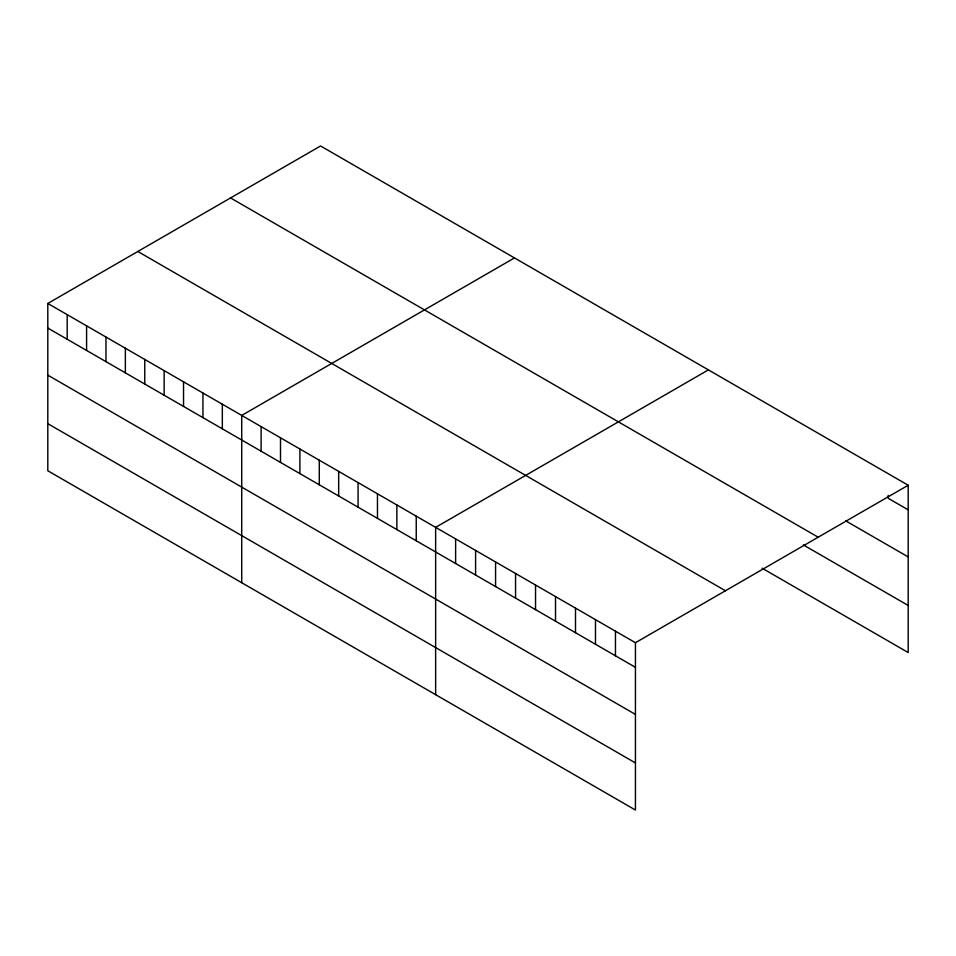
<?xml version="1.0" encoding="UTF-8"?>
<svg xmlns="http://www.w3.org/2000/svg" width="956" height="956" viewBox="0 0 956 956"><rect width="100%" height="100%" fill="white"/><g stroke="black" fill="none" stroke-linecap="round" stroke-linejoin="round"><path stroke-width="1.43" d="M47.8 303.458L635.441 642.719L635.441 810.031L47.8 470.758L47.8 303.458L320.559 145.969L908.2 485.242L908.2 652.542L762.099 568.199M514.483 257.929L241.725 415.418L241.725 582.718M708.408 369.888L435.637 527.365L435.637 694.677M635.441 642.719L908.2 485.242M908.2 509.835L888.22 498.303L888.22 495.411M845.761 520.889L908.2 556.93M230.551 197.94L818.193 537.212M803.303 544.896L908.2 605.459M137.807 251.488L725.449 590.76M47.8 328.051L635.441 667.324M47.8 375.146L635.441 714.407M47.8 423.663L635.441 762.936M615.461 631.187L615.461 655.78M595.48 619.655L595.48 644.248M575.5 608.112L575.5 632.717M555.52 596.58L555.52 621.173M535.539 585.048L535.539 609.641M515.559 573.516L515.559 598.109M495.578 561.973L495.578 586.578M475.598 550.441L475.598 575.034M455.618 538.909L455.618 563.502M416.242 516.18L416.242 540.773M396.86 504.983L396.86 529.576M377.465 493.786L377.465 518.379M358.07 482.589L358.07 507.182M338.675 471.392L338.675 495.985M319.292 460.195L319.292 484.788M299.897 448.997L299.897 473.59M280.502 437.8L280.502 462.405M261.108 426.603L261.108 451.208M222.33 404.221L222.33 428.814M202.935 393.024L202.935 417.617M183.54 381.826L183.54 406.42M164.157 370.629L164.157 395.222M144.762 359.432L144.762 384.025M125.367 348.235L125.367 372.828M105.973 337.038L105.973 361.643M86.59 325.841L86.59 350.446M67.195 314.655L67.195 339.249"/></g></svg>
